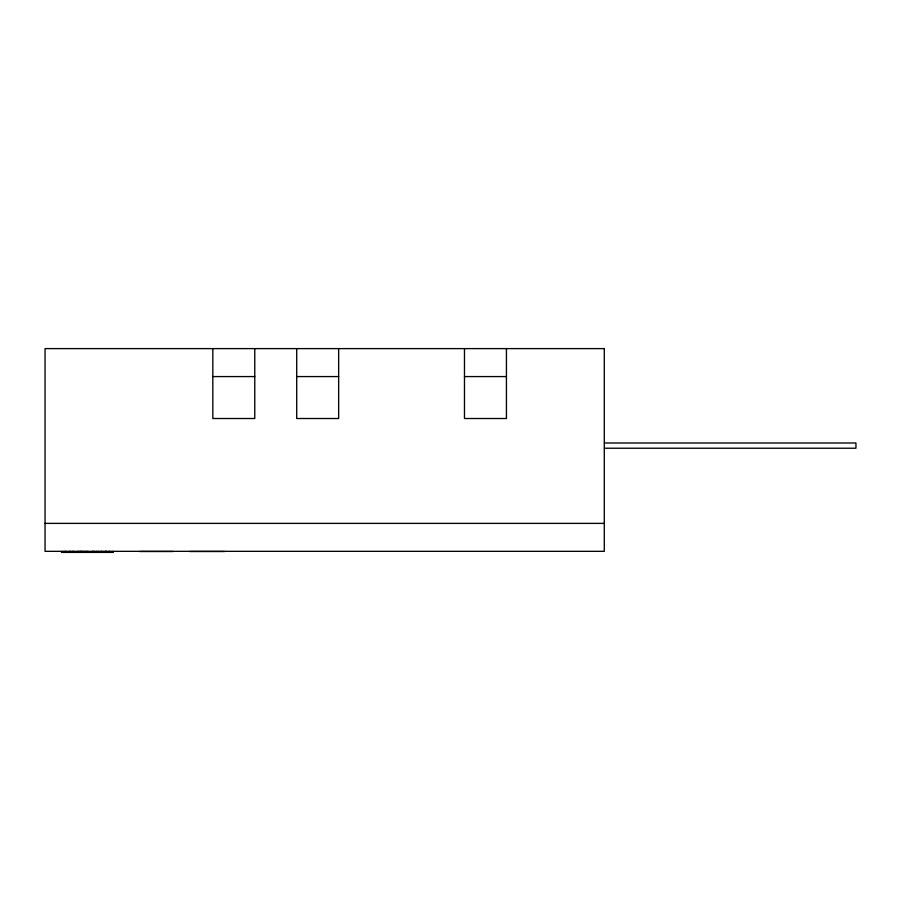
<?xml version="1.0" encoding="UTF-8"?>
<svg xmlns="http://www.w3.org/2000/svg" width="901" height="901" viewBox="0 0 901 901"><rect width="100%" height="100%" fill="white"/><g stroke="black" fill="none" stroke-linecap="round" stroke-linejoin="round"><path stroke-width="1.35" d="M212.827 376.573L254.769 376.573M296.711 376.573L338.652 376.573M464.477 376.573L506.43 376.573M604.436 442.988L855.95 442.988L855.95 448.225L604.436 448.225M45.05 523.38L604.289 523.38M139.655 551.513L173.003 551.513M189.942 551.513L224.552 551.513M61.471 552.392L113.402 552.392M506.43 348.608L506.43 418.514L464.477 418.514L464.477 348.608M338.652 348.608L338.652 418.514L296.711 418.514L296.711 348.608M254.769 348.608L254.769 418.514L212.827 418.514L212.827 348.608M112.366 551.333L112.366 552.392M109.381 551.333L109.381 552.392M109.044 551.333L109.044 552.392M106.25 551.333L106.25 552.392M106.003 551.333L106.003 552.392M105.248 551.333L105.248 552.392M101.982 551.333L101.982 552.392M101.081 551.333L101.081 552.392M98.434 551.333L98.434 552.392M96.497 551.333L96.497 552.392M94.346 551.333L94.346 552.392M93.107 551.333L93.107 552.392M92.713 551.333L92.78 552.392M87.284 551.333L87.284 552.392M86.383 551.333L86.383 552.392M84.874 551.333L84.874 552.392M83.083 551.333L83.083 552.392M81.845 551.333L81.845 552.392M81.011 551.333L81.011 552.392M80.223 551.333L80.223 552.392M78.612 551.333L78.612 552.392M78.015 551.333L78.015 552.392M73.893 551.333L73.893 552.392M72.756 551.333L72.756 552.392M70.301 551.333L70.301 552.392M69.377 551.333L69.276 552.392M65.886 551.333L65.886 552.392M64.816 551.333L64.816 552.392M62.507 551.333L62.507 552.392M604.289 348.608L45.05 348.608L45.05 551.333L604.289 551.333L604.289 348.608"/></g></svg>
